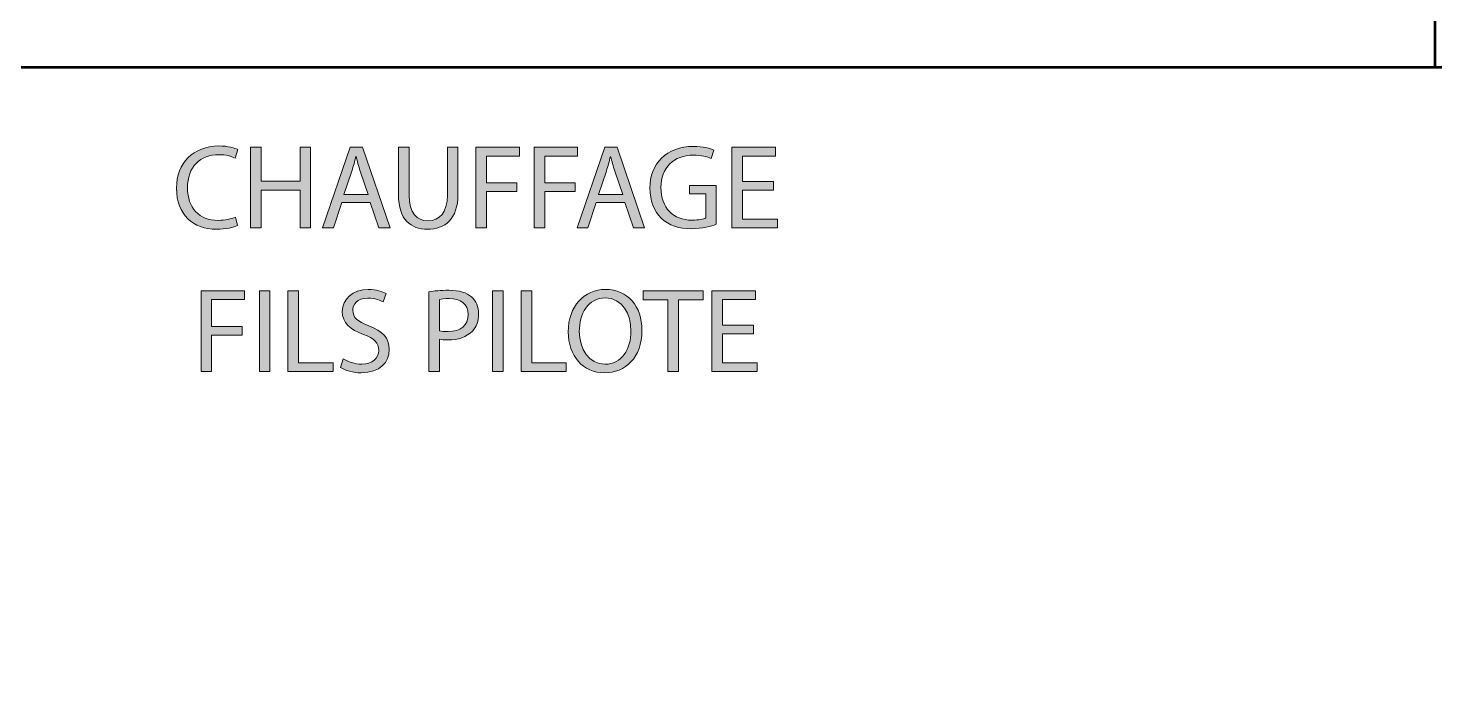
# Model space of a CAD drawing. Header units: inches. Extents: x 0 to 360, y -268 to 0.
# Drawn here: x 231.75 to 267, y -211.62 to -195.02 of the extents above; entities that cross this region are included whole.
import ezdxf

# ---------------------------------------------------------------- set-up
doc = ezdxf.new("R2010")
doc.units = ezdxf.units.IN
doc.header["$MEASUREMENT"] = 0
doc.layers.add('Layer 1', color=7, linetype='Continuous')

# ---------------------------------------------------------------- blocks, each defined once
blk = doc.blocks.new('block 21')
at = {"layer": 'Layer 1'}
h = blk.add_hatch(color=250, dxfattribs=at)
h.dxf.hatch_style = 2
edge = h.paths.add_edge_path()
edge.add_spline(control_points=[(237, -199.959), (236.907, -200.008), (236.712, -200.055), (236.466, -200.055), (235.896, -200.055), (235.471, -199.696), (235.471, -199.03), (235.471, -198.395), (235.9, -197.969), (236.526, -197.969), (236.775, -197.969), (236.937, -198.023), (237.006, -198.059), (237.006, -198.059), (236.94, -198.272), (236.94, -198.272), (236.844, -198.224), (236.703, -198.188), (236.535, -198.188), (236.062, -198.188), (235.747, -198.49), (235.747, -199.021), (235.747, -199.519), (236.031, -199.834), (236.521, -199.834), (236.683, -199.834), (236.844, -199.801), (236.949, -199.75), (236.949, -199.75), (237, -199.959), (237, -199.959)], knot_values=[0, 0, 0, 0, 1, 1, 1, 2, 2, 2, 3, 3, 3, 4, 4, 4, 5, 5, 5, 6, 6, 6, 7, 7, 7, 8, 8, 8, 9, 9, 9, 10, 10, 10, 10], degree=3, periodic=1)
h = blk.add_hatch(color=250, dxfattribs=at)
h.dxf.hatch_style = 2
h.paths.add_polyline_path([(237.591, -198.002), (237.591, -198.847), (238.568, -198.847), (238.568, -198.002), (238.832, -198.002), (238.832, -200.023), (238.568, -200.023), (238.568, -199.075), (237.591, -199.075), (237.591, -200.023), (237.327, -200.023), (237.327, -198.002)])
h = blk.add_hatch(color=250, dxfattribs=at)
h.dxf.hatch_style = 2
h.paths.add_polyline_path([(239.612, -199.387), (239.402, -200.023), (239.132, -200.023), (239.822, -198.002), (240.134, -198.002), (240.823, -200.023), (240.544, -200.023), (240.328, -199.387)])
edge = h.paths.add_edge_path()
edge.add_spline(control_points=[(240.277, -199.183), (240.277, -199.183), (240.077, -198.601), (240.077, -198.601), (240.032, -198.47), (240.002, -198.349), (239.972, -198.233), (239.972, -198.233), (239.966, -198.233), (239.966, -198.233), (239.935, -198.349), (239.906, -198.475), (239.864, -198.599), (239.864, -198.599), (239.666, -199.183), (239.666, -199.183), (239.666, -199.183), (240.277, -199.183), (240.277, -199.183)], knot_values=[0, 0, 0, 0, 1, 1, 1, 2, 2, 2, 3, 3, 3, 4, 4, 4, 5, 5, 5, 6, 6, 6, 6], degree=3, periodic=1)
h = blk.add_hatch(color=250, dxfattribs=at)
h.dxf.hatch_style = 2
edge = h.paths.add_edge_path()
edge.add_spline(control_points=[(241.297, -198.002), (241.297, -198.002), (241.297, -199.201), (241.297, -199.201), (241.297, -199.651), (241.498, -199.843), (241.768, -199.843), (242.064, -199.843), (242.259, -199.645), (242.259, -199.201), (242.259, -199.201), (242.259, -198.002), (242.259, -198.002), (242.259, -198.002), (242.523, -198.002), (242.523, -198.002), (242.523, -198.002), (242.523, -199.183), (242.523, -199.183), (242.523, -199.804), (242.197, -200.055), (241.759, -200.055), (241.345, -200.055), (241.033, -199.822), (241.033, -199.192), (241.033, -199.192), (241.033, -198.002), (241.033, -198.002), (241.033, -198.002), (241.297, -198.002), (241.297, -198.002)], knot_values=[0, 0, 0, 0, 1, 1, 1, 2, 2, 2, 3, 3, 3, 4, 4, 4, 5, 5, 5, 6, 6, 6, 7, 7, 7, 8, 8, 8, 9, 9, 9, 10, 10, 10, 10], degree=3, periodic=1)
h = blk.add_hatch(color=250, dxfattribs=at)
h.dxf.hatch_style = 2
h.paths.add_polyline_path([(242.973, -198.002), (244.062, -198.002), (244.062, -198.221), (243.237, -198.221), (243.237, -198.892), (243.999, -198.892), (243.999, -199.108), (243.237, -199.108), (243.237, -200.023), (242.973, -200.023)])
h = blk.add_hatch(color=250, dxfattribs=at)
h.dxf.hatch_style = 2
h.paths.add_polyline_path([(244.434, -198.002), (245.522, -198.002), (245.522, -198.221), (244.698, -198.221), (244.698, -198.892), (245.459, -198.892), (245.459, -199.108), (244.698, -199.108), (244.698, -200.023), (244.434, -200.023)])
h = blk.add_hatch(color=250, dxfattribs=at)
h.dxf.hatch_style = 2
h.paths.add_polyline_path([(245.99, -199.387), (245.78, -200.023), (245.51, -200.023), (246.2, -198.002), (246.512, -198.002), (247.201, -200.023), (246.923, -200.023), (246.706, -199.387)])
edge = h.paths.add_edge_path()
edge.add_spline(control_points=[(246.655, -199.183), (246.655, -199.183), (246.455, -198.601), (246.455, -198.601), (246.41, -198.47), (246.38, -198.349), (246.35, -198.233), (246.35, -198.233), (246.344, -198.233), (246.344, -198.233), (246.314, -198.349), (246.284, -198.475), (246.242, -198.599), (246.242, -198.599), (246.044, -199.183), (246.044, -199.183), (246.044, -199.183), (246.655, -199.183), (246.655, -199.183)], knot_values=[0, 0, 0, 0, 1, 1, 1, 2, 2, 2, 3, 3, 3, 4, 4, 4, 5, 5, 5, 6, 6, 6, 6], degree=3, periodic=1)
h = blk.add_hatch(color=250, dxfattribs=at)
h.dxf.hatch_style = 2
edge = h.paths.add_edge_path()
edge.add_spline(control_points=[(248.995, -199.932), (248.877, -199.978), (248.644, -200.043), (248.371, -200.043), (248.065, -200.043), (247.814, -199.966), (247.615, -199.777), (247.442, -199.609), (247.333, -199.339), (247.333, -199.024), (247.333, -198.421), (247.75, -197.981), (248.428, -197.981), (248.662, -197.981), (248.848, -198.031), (248.935, -198.074), (248.935, -198.074), (248.869, -198.286), (248.869, -198.286), (248.761, -198.235), (248.626, -198.2), (248.422, -198.2), (247.93, -198.2), (247.61, -198.506), (247.61, -199.012), (247.61, -199.525), (247.915, -199.828), (248.389, -199.828), (248.56, -199.828), (248.677, -199.804), (248.737, -199.774), (248.737, -199.774), (248.737, -199.171), (248.737, -199.171), (248.737, -199.171), (248.329, -199.171), (248.329, -199.171), (248.329, -199.171), (248.329, -198.961), (248.329, -198.961), (248.329, -198.961), (248.995, -198.961), (248.995, -198.961), (248.995, -198.961), (248.995, -199.932), (248.995, -199.932)], knot_values=[0, 0, 0, 0, 1, 1, 1, 2, 2, 2, 3, 3, 3, 4, 4, 4, 5, 5, 5, 6, 6, 6, 7, 7, 7, 8, 8, 8, 9, 9, 9, 10, 10, 10, 11, 11, 11, 12, 12, 12, 13, 13, 13, 14, 14, 14, 15, 15, 15, 15], degree=3, periodic=1)
h = blk.add_hatch(color=250, dxfattribs=at)
h.dxf.hatch_style = 2
h.paths.add_polyline_path([(250.434, -199.075), (249.651, -199.075), (249.651, -199.804), (250.527, -199.804), (250.527, -200.023), (249.387, -200.023), (249.387, -198.002), (250.482, -198.002), (250.482, -198.221), (249.651, -198.221), (249.651, -198.859), (250.434, -198.859)])
h = blk.add_hatch(color=250, dxfattribs=at)
h.dxf.hatch_style = 2
h.paths.add_polyline_path([(236.089, -201.599), (237.177, -201.599), (237.177, -201.819), (236.352, -201.819), (236.352, -202.49), (237.114, -202.49), (237.114, -202.706), (236.352, -202.706), (236.352, -203.62), (236.089, -203.62)])
h = blk.add_hatch(color=250, dxfattribs=at)
h.dxf.hatch_style = 2
h.paths.add_polyline_path([(237.813, -201.599), (237.813, -203.62), (237.549, -203.62), (237.549, -201.599)])
h = blk.add_hatch(color=250, dxfattribs=at)
h.dxf.hatch_style = 2
h.paths.add_polyline_path([(238.265, -201.599), (238.529, -201.599), (238.529, -203.402), (239.393, -203.402), (239.393, -203.62), (238.265, -203.62)])
h = blk.add_hatch(color=250, dxfattribs=at)
h.dxf.hatch_style = 2
edge = h.paths.add_edge_path()
edge.add_spline(control_points=[(239.651, -203.303), (239.768, -203.378), (239.935, -203.435), (240.115, -203.435), (240.383, -203.435), (240.538, -203.294), (240.538, -203.09), (240.538, -202.904), (240.43, -202.793), (240.157, -202.691), (239.828, -202.571), (239.624, -202.397), (239.624, -202.115), (239.624, -201.801), (239.884, -201.567), (240.277, -201.567), (240.481, -201.567), (240.634, -201.615), (240.721, -201.666), (240.721, -201.666), (240.649, -201.878), (240.649, -201.878), (240.587, -201.84), (240.451, -201.783), (240.268, -201.783), (239.993, -201.783), (239.888, -201.947), (239.888, -202.085), (239.888, -202.275), (240.011, -202.367), (240.29, -202.475), (240.631, -202.607), (240.802, -202.772), (240.802, -203.069), (240.802, -203.381), (240.574, -203.653), (240.097, -203.653), (239.903, -203.653), (239.69, -203.593), (239.582, -203.522), (239.582, -203.522), (239.651, -203.303), (239.651, -203.303)], knot_values=[0, 0, 0, 0, 1, 1, 1, 2, 2, 2, 3, 3, 3, 4, 4, 4, 5, 5, 5, 6, 6, 6, 7, 7, 7, 8, 8, 8, 9, 9, 9, 10, 10, 10, 11, 11, 11, 12, 12, 12, 13, 13, 13, 14, 14, 14, 14], degree=3, periodic=1)
h = blk.add_hatch(color=250, dxfattribs=at)
h.dxf.hatch_style = 2
edge = h.paths.add_edge_path()
edge.add_spline(control_points=[(241.798, -201.624), (241.924, -201.603), (242.089, -201.585), (242.299, -201.585), (242.556, -201.585), (242.745, -201.645), (242.865, -201.752), (242.973, -201.849), (243.042, -201.996), (243.042, -202.175), (243.042, -202.358), (242.988, -202.502), (242.886, -202.607), (242.745, -202.754), (242.523, -202.829), (242.268, -202.829), (242.191, -202.829), (242.118, -202.826), (242.058, -202.811), (242.058, -202.811), (242.058, -203.62), (242.058, -203.62), (242.058, -203.62), (241.798, -203.62), (241.798, -203.62), (241.798, -203.62), (241.798, -201.624), (241.798, -201.624)], knot_values=[0, 0, 0, 0, 1, 1, 1, 2, 2, 2, 3, 3, 3, 4, 4, 4, 5, 5, 5, 6, 6, 6, 7, 7, 7, 8, 8, 8, 9, 9, 9, 9], degree=3, periodic=1)
edge = h.paths.add_edge_path()
edge.add_spline(control_points=[(242.058, -202.598), (242.115, -202.613), (242.188, -202.619), (242.275, -202.619), (242.589, -202.619), (242.781, -202.463), (242.781, -202.191), (242.781, -201.92), (242.589, -201.792), (242.304, -201.792), (242.191, -201.792), (242.104, -201.801), (242.058, -201.812), (242.058, -201.812), (242.058, -202.598), (242.058, -202.598)], knot_values=[0, 0, 0, 0, 1, 1, 1, 2, 2, 2, 3, 3, 3, 4, 4, 4, 5, 5, 5, 5], degree=3, periodic=1)
h = blk.add_hatch(color=250, dxfattribs=at)
h.dxf.hatch_style = 2
h.paths.add_polyline_path([(243.654, -201.599), (243.654, -203.62), (243.39, -203.62), (243.39, -201.599)])
h = blk.add_hatch(color=250, dxfattribs=at)
h.dxf.hatch_style = 2
h.paths.add_polyline_path([(244.107, -201.599), (244.371, -201.599), (244.371, -203.402), (245.234, -203.402), (245.234, -203.62), (244.107, -203.62)])
h = blk.add_hatch(color=250, dxfattribs=at)
h.dxf.hatch_style = 2
edge = h.paths.add_edge_path()
edge.add_spline(control_points=[(247.135, -202.589), (247.135, -203.282), (246.712, -203.653), (246.197, -203.653), (245.66, -203.653), (245.288, -203.237), (245.288, -202.625), (245.288, -201.983), (245.684, -201.564), (246.223, -201.564), (246.778, -201.564), (247.135, -201.987), (247.135, -202.589)], knot_values=[0, 0, 0, 0, 1, 1, 1, 2, 2, 2, 3, 3, 3, 4, 4, 4, 4], degree=3, periodic=1)
edge = h.paths.add_edge_path()
edge.add_spline(control_points=[(245.564, -202.619), (245.564, -203.054), (245.798, -203.44), (246.212, -203.44), (246.625, -203.44), (246.859, -203.06), (246.859, -202.601), (246.859, -202.196), (246.649, -201.776), (246.214, -201.776), (245.78, -201.776), (245.564, -202.178), (245.564, -202.619)], knot_values=[0, 0, 0, 0, 1, 1, 1, 2, 2, 2, 3, 3, 3, 4, 4, 4, 4], degree=3, periodic=1)
h = blk.add_hatch(color=250, dxfattribs=at)
h.dxf.hatch_style = 2
h.paths.add_polyline_path([(247.783, -201.821), (247.168, -201.821), (247.168, -201.599), (248.664, -201.599), (248.664, -201.821), (248.047, -201.821), (248.047, -203.62), (247.783, -203.62)])
h = blk.add_hatch(color=250, dxfattribs=at)
h.dxf.hatch_style = 2
h.paths.add_polyline_path([(249.932, -202.673), (249.15, -202.673), (249.15, -203.402), (250.025, -203.402), (250.025, -203.62), (248.886, -203.62), (248.886, -201.599), (249.981, -201.599), (249.981, -201.819), (249.15, -201.819), (249.15, -202.457), (249.932, -202.457)])
at = {"layer": 'Layer 1', "lineweight": 0}
for points in [[(237.591, -198.002), (237.591, -198.847), (238.568, -198.847), (238.568, -198.002), (238.832, -198.002), (238.832, -200.023), (238.568, -200.023), (238.568, -199.075), (237.591, -199.075), (237.591, -200.023), (237.327, -200.023), (237.327, -198.002), (237.591, -198.002)], [(239.612, -199.387), (239.402, -200.023), (239.132, -200.023), (239.822, -198.002), (240.134, -198.002), (240.823, -200.023), (240.544, -200.023), (240.328, -199.387), (239.612, -199.387)], [(242.973, -198.002), (244.062, -198.002), (244.062, -198.221), (243.237, -198.221), (243.237, -198.892), (243.999, -198.892), (243.999, -199.108), (243.237, -199.108), (243.237, -200.023), (242.973, -200.023), (242.973, -198.002)], [(244.434, -198.002), (245.522, -198.002), (245.522, -198.221), (244.698, -198.221), (244.698, -198.892), (245.459, -198.892), (245.459, -199.108), (244.698, -199.108), (244.698, -200.023), (244.434, -200.023), (244.434, -198.002)], [(245.99, -199.387), (245.78, -200.023), (245.51, -200.023), (246.2, -198.002), (246.512, -198.002), (247.201, -200.023), (246.923, -200.023), (246.706, -199.387), (245.99, -199.387)], [(250.434, -199.075), (249.651, -199.075), (249.651, -199.804), (250.527, -199.804), (250.527, -200.023), (249.387, -200.023), (249.387, -198.002), (250.482, -198.002), (250.482, -198.221), (249.651, -198.221), (249.651, -198.859), (250.434, -198.859), (250.434, -199.075)], [(236.089, -201.599), (237.177, -201.599), (237.177, -201.819), (236.352, -201.819), (236.352, -202.49), (237.114, -202.49), (237.114, -202.706), (236.352, -202.706), (236.352, -203.62), (236.089, -203.62), (236.089, -201.599)], [(237.813, -201.599), (237.813, -203.62), (237.549, -203.62), (237.549, -201.599), (237.813, -201.599)], [(238.265, -201.599), (238.529, -201.599), (238.529, -203.402), (239.393, -203.402), (239.393, -203.62), (238.265, -203.62), (238.265, -201.599)], [(243.654, -201.599), (243.654, -203.62), (243.39, -203.62), (243.39, -201.599), (243.654, -201.599)], [(244.107, -201.599), (244.371, -201.599), (244.371, -203.402), (245.234, -203.402), (245.234, -203.62), (244.107, -203.62), (244.107, -201.599)], [(247.783, -201.821), (247.168, -201.821), (247.168, -201.599), (248.664, -201.599), (248.664, -201.821), (248.047, -201.821), (248.047, -203.62), (247.783, -203.62), (247.783, -201.821)], [(249.932, -202.673), (249.15, -202.673), (249.15, -203.402), (250.025, -203.402), (250.025, -203.62), (248.886, -203.62), (248.886, -201.599), (249.981, -201.599), (249.981, -201.819), (249.15, -201.819), (249.15, -202.457), (249.932, -202.457), (249.932, -202.673)]]:
    blk.add_lwpolyline(points, dxfattribs=at)
for points, knots in [([(237, -199.959), (236.907, -200.008), (236.712, -200.055), (236.466, -200.055), (235.896, -200.055), (235.471, -199.696), (235.471, -199.03), (235.471, -198.395), (235.9, -197.969), (236.526, -197.969), (236.775, -197.969), (236.937, -198.023), (237.006, -198.059), (237.006, -198.059), (236.94, -198.272), (236.94, -198.272), (236.844, -198.224), (236.703, -198.188), (236.535, -198.188), (236.062, -198.188), (235.747, -198.49), (235.747, -199.021), (235.747, -199.519), (236.031, -199.834), (236.521, -199.834), (236.683, -199.834), (236.844, -199.801), (236.949, -199.75), (236.949, -199.75), (237, -199.959), (237, -199.959)], [0, 0, 0, 0, 1, 1, 1, 2, 2, 2, 3, 3, 3, 4, 4, 4, 5, 5, 5, 6, 6, 6, 7, 7, 7, 8, 8, 8, 9, 9, 9, 10, 10, 10, 10]), ([(241.297, -198.002), (241.297, -198.002), (241.297, -199.201), (241.297, -199.201), (241.297, -199.651), (241.498, -199.843), (241.768, -199.843), (242.064, -199.843), (242.259, -199.645), (242.259, -199.201), (242.259, -199.201), (242.259, -198.002), (242.259, -198.002), (242.259, -198.002), (242.523, -198.002), (242.523, -198.002), (242.523, -198.002), (242.523, -199.183), (242.523, -199.183), (242.523, -199.804), (242.197, -200.055), (241.759, -200.055), (241.345, -200.055), (241.033, -199.822), (241.033, -199.192), (241.033, -199.192), (241.033, -198.002), (241.033, -198.002), (241.033, -198.002), (241.297, -198.002), (241.297, -198.002)], [0, 0, 0, 0, 1, 1, 1, 2, 2, 2, 3, 3, 3, 4, 4, 4, 5, 5, 5, 6, 6, 6, 7, 7, 7, 8, 8, 8, 9, 9, 9, 10, 10, 10, 10]), ([(248.995, -199.932), (248.877, -199.978), (248.644, -200.043), (248.371, -200.043), (248.065, -200.043), (247.814, -199.966), (247.615, -199.777), (247.442, -199.609), (247.333, -199.339), (247.333, -199.024), (247.333, -198.421), (247.75, -197.981), (248.428, -197.981), (248.662, -197.981), (248.848, -198.031), (248.935, -198.074), (248.935, -198.074), (248.869, -198.286), (248.869, -198.286), (248.761, -198.235), (248.626, -198.2), (248.422, -198.2), (247.93, -198.2), (247.61, -198.506), (247.61, -199.012), (247.61, -199.525), (247.915, -199.828), (248.389, -199.828), (248.56, -199.828), (248.677, -199.804), (248.737, -199.774), (248.737, -199.774), (248.737, -199.171), (248.737, -199.171), (248.737, -199.171), (248.329, -199.171), (248.329, -199.171), (248.329, -199.171), (248.329, -198.961), (248.329, -198.961), (248.329, -198.961), (248.995, -198.961), (248.995, -198.961), (248.995, -198.961), (248.995, -199.932), (248.995, -199.932)], [0, 0, 0, 0, 1, 1, 1, 2, 2, 2, 3, 3, 3, 4, 4, 4, 5, 5, 5, 6, 6, 6, 7, 7, 7, 8, 8, 8, 9, 9, 9, 10, 10, 10, 11, 11, 11, 12, 12, 12, 13, 13, 13, 14, 14, 14, 15, 15, 15, 15]), ([(240.277, -199.183), (240.277, -199.183), (240.077, -198.601), (240.077, -198.601), (240.032, -198.47), (240.002, -198.349), (239.972, -198.233), (239.972, -198.233), (239.966, -198.233), (239.966, -198.233), (239.935, -198.349), (239.906, -198.475), (239.864, -198.599), (239.864, -198.599), (239.666, -199.183), (239.666, -199.183), (239.666, -199.183), (240.277, -199.183), (240.277, -199.183)], [0, 0, 0, 0, 1, 1, 1, 2, 2, 2, 3, 3, 3, 4, 4, 4, 5, 5, 5, 6, 6, 6, 6]), ([(246.655, -199.183), (246.655, -199.183), (246.455, -198.601), (246.455, -198.601), (246.41, -198.47), (246.38, -198.349), (246.35, -198.233), (246.35, -198.233), (246.344, -198.233), (246.344, -198.233), (246.314, -198.349), (246.284, -198.475), (246.242, -198.599), (246.242, -198.599), (246.044, -199.183), (246.044, -199.183), (246.044, -199.183), (246.655, -199.183), (246.655, -199.183)], [0, 0, 0, 0, 1, 1, 1, 2, 2, 2, 3, 3, 3, 4, 4, 4, 5, 5, 5, 6, 6, 6, 6]), ([(239.651, -203.303), (239.768, -203.378), (239.935, -203.435), (240.115, -203.435), (240.383, -203.435), (240.538, -203.294), (240.538, -203.09), (240.538, -202.904), (240.43, -202.793), (240.157, -202.691), (239.828, -202.571), (239.624, -202.397), (239.624, -202.115), (239.624, -201.801), (239.884, -201.567), (240.277, -201.567), (240.481, -201.567), (240.634, -201.615), (240.721, -201.666), (240.721, -201.666), (240.649, -201.878), (240.649, -201.878), (240.587, -201.84), (240.451, -201.783), (240.268, -201.783), (239.993, -201.783), (239.888, -201.947), (239.888, -202.085), (239.888, -202.275), (240.011, -202.367), (240.29, -202.475), (240.631, -202.607), (240.802, -202.772), (240.802, -203.069), (240.802, -203.381), (240.574, -203.653), (240.097, -203.653), (239.903, -203.653), (239.69, -203.593), (239.582, -203.522), (239.582, -203.522), (239.651, -203.303), (239.651, -203.303)], [0, 0, 0, 0, 1, 1, 1, 2, 2, 2, 3, 3, 3, 4, 4, 4, 5, 5, 5, 6, 6, 6, 7, 7, 7, 8, 8, 8, 9, 9, 9, 10, 10, 10, 11, 11, 11, 12, 12, 12, 13, 13, 13, 14, 14, 14, 14]), ([(241.798, -201.624), (241.924, -201.603), (242.089, -201.585), (242.299, -201.585), (242.556, -201.585), (242.745, -201.645), (242.865, -201.752), (242.973, -201.849), (243.042, -201.996), (243.042, -202.175), (243.042, -202.358), (242.988, -202.502), (242.886, -202.607), (242.745, -202.754), (242.523, -202.829), (242.268, -202.829), (242.191, -202.829), (242.118, -202.826), (242.058, -202.811), (242.058, -202.811), (242.058, -203.62), (242.058, -203.62), (242.058, -203.62), (241.798, -203.62), (241.798, -203.62), (241.798, -203.62), (241.798, -201.624), (241.798, -201.624)], [0, 0, 0, 0, 1, 1, 1, 2, 2, 2, 3, 3, 3, 4, 4, 4, 5, 5, 5, 6, 6, 6, 7, 7, 7, 8, 8, 8, 9, 9, 9, 9]), ([(247.135, -202.589), (247.135, -203.282), (246.712, -203.653), (246.197, -203.653), (245.66, -203.653), (245.288, -203.237), (245.288, -202.625), (245.288, -201.983), (245.684, -201.564), (246.223, -201.564), (246.778, -201.564), (247.135, -201.987), (247.135, -202.589)], [0, 0, 0, 0, 1, 1, 1, 2, 2, 2, 3, 3, 3, 4, 4, 4, 4]), ([(242.058, -202.598), (242.115, -202.613), (242.188, -202.619), (242.275, -202.619), (242.589, -202.619), (242.781, -202.463), (242.781, -202.191), (242.781, -201.92), (242.589, -201.792), (242.304, -201.792), (242.191, -201.792), (242.104, -201.801), (242.058, -201.812), (242.058, -201.812), (242.058, -202.598), (242.058, -202.598)], [0, 0, 0, 0, 1, 1, 1, 2, 2, 2, 3, 3, 3, 4, 4, 4, 5, 5, 5, 5]), ([(245.564, -202.619), (245.564, -203.054), (245.798, -203.44), (246.212, -203.44), (246.625, -203.44), (246.859, -203.06), (246.859, -202.601), (246.859, -202.196), (246.649, -201.776), (246.214, -201.776), (245.78, -201.776), (245.564, -202.178), (245.564, -202.619)], [0, 0, 0, 0, 1, 1, 1, 2, 2, 2, 3, 3, 3, 4, 4, 4, 4])]:
    blk.add_open_spline(points, degree=3, knots=knots, dxfattribs=at)
blk = doc.blocks.new('block 16')
at = {"layer": 'Layer 1', "color": 250, "lineweight": 53}
for points in [[(267, -196), (218.966, -196), (218.966, -140), (267, -140), (267, -196)], [(275, -196), (211.044, -196), (211.044, -252), (275, -252), (275, -196)]]:
    blk.add_lwpolyline(points, dxfattribs=at)
at = {"layer": 'Layer 1'}
blk.add_blockref('block 21', (0, 0), dxfattribs=at)
blk = doc.blocks.new('block 15')
at = {"layer": 'Layer 1'}
blk.add_blockref('block 16', (0, 0), dxfattribs=at)

msp = doc.modelspace()

# ---------------------------------------------------------------- block references
at = {"layer": 'Layer 1'}
msp.add_blockref('block 15', (0, 0), dxfattribs=at)

doc.saveas('drawing.dxf')
